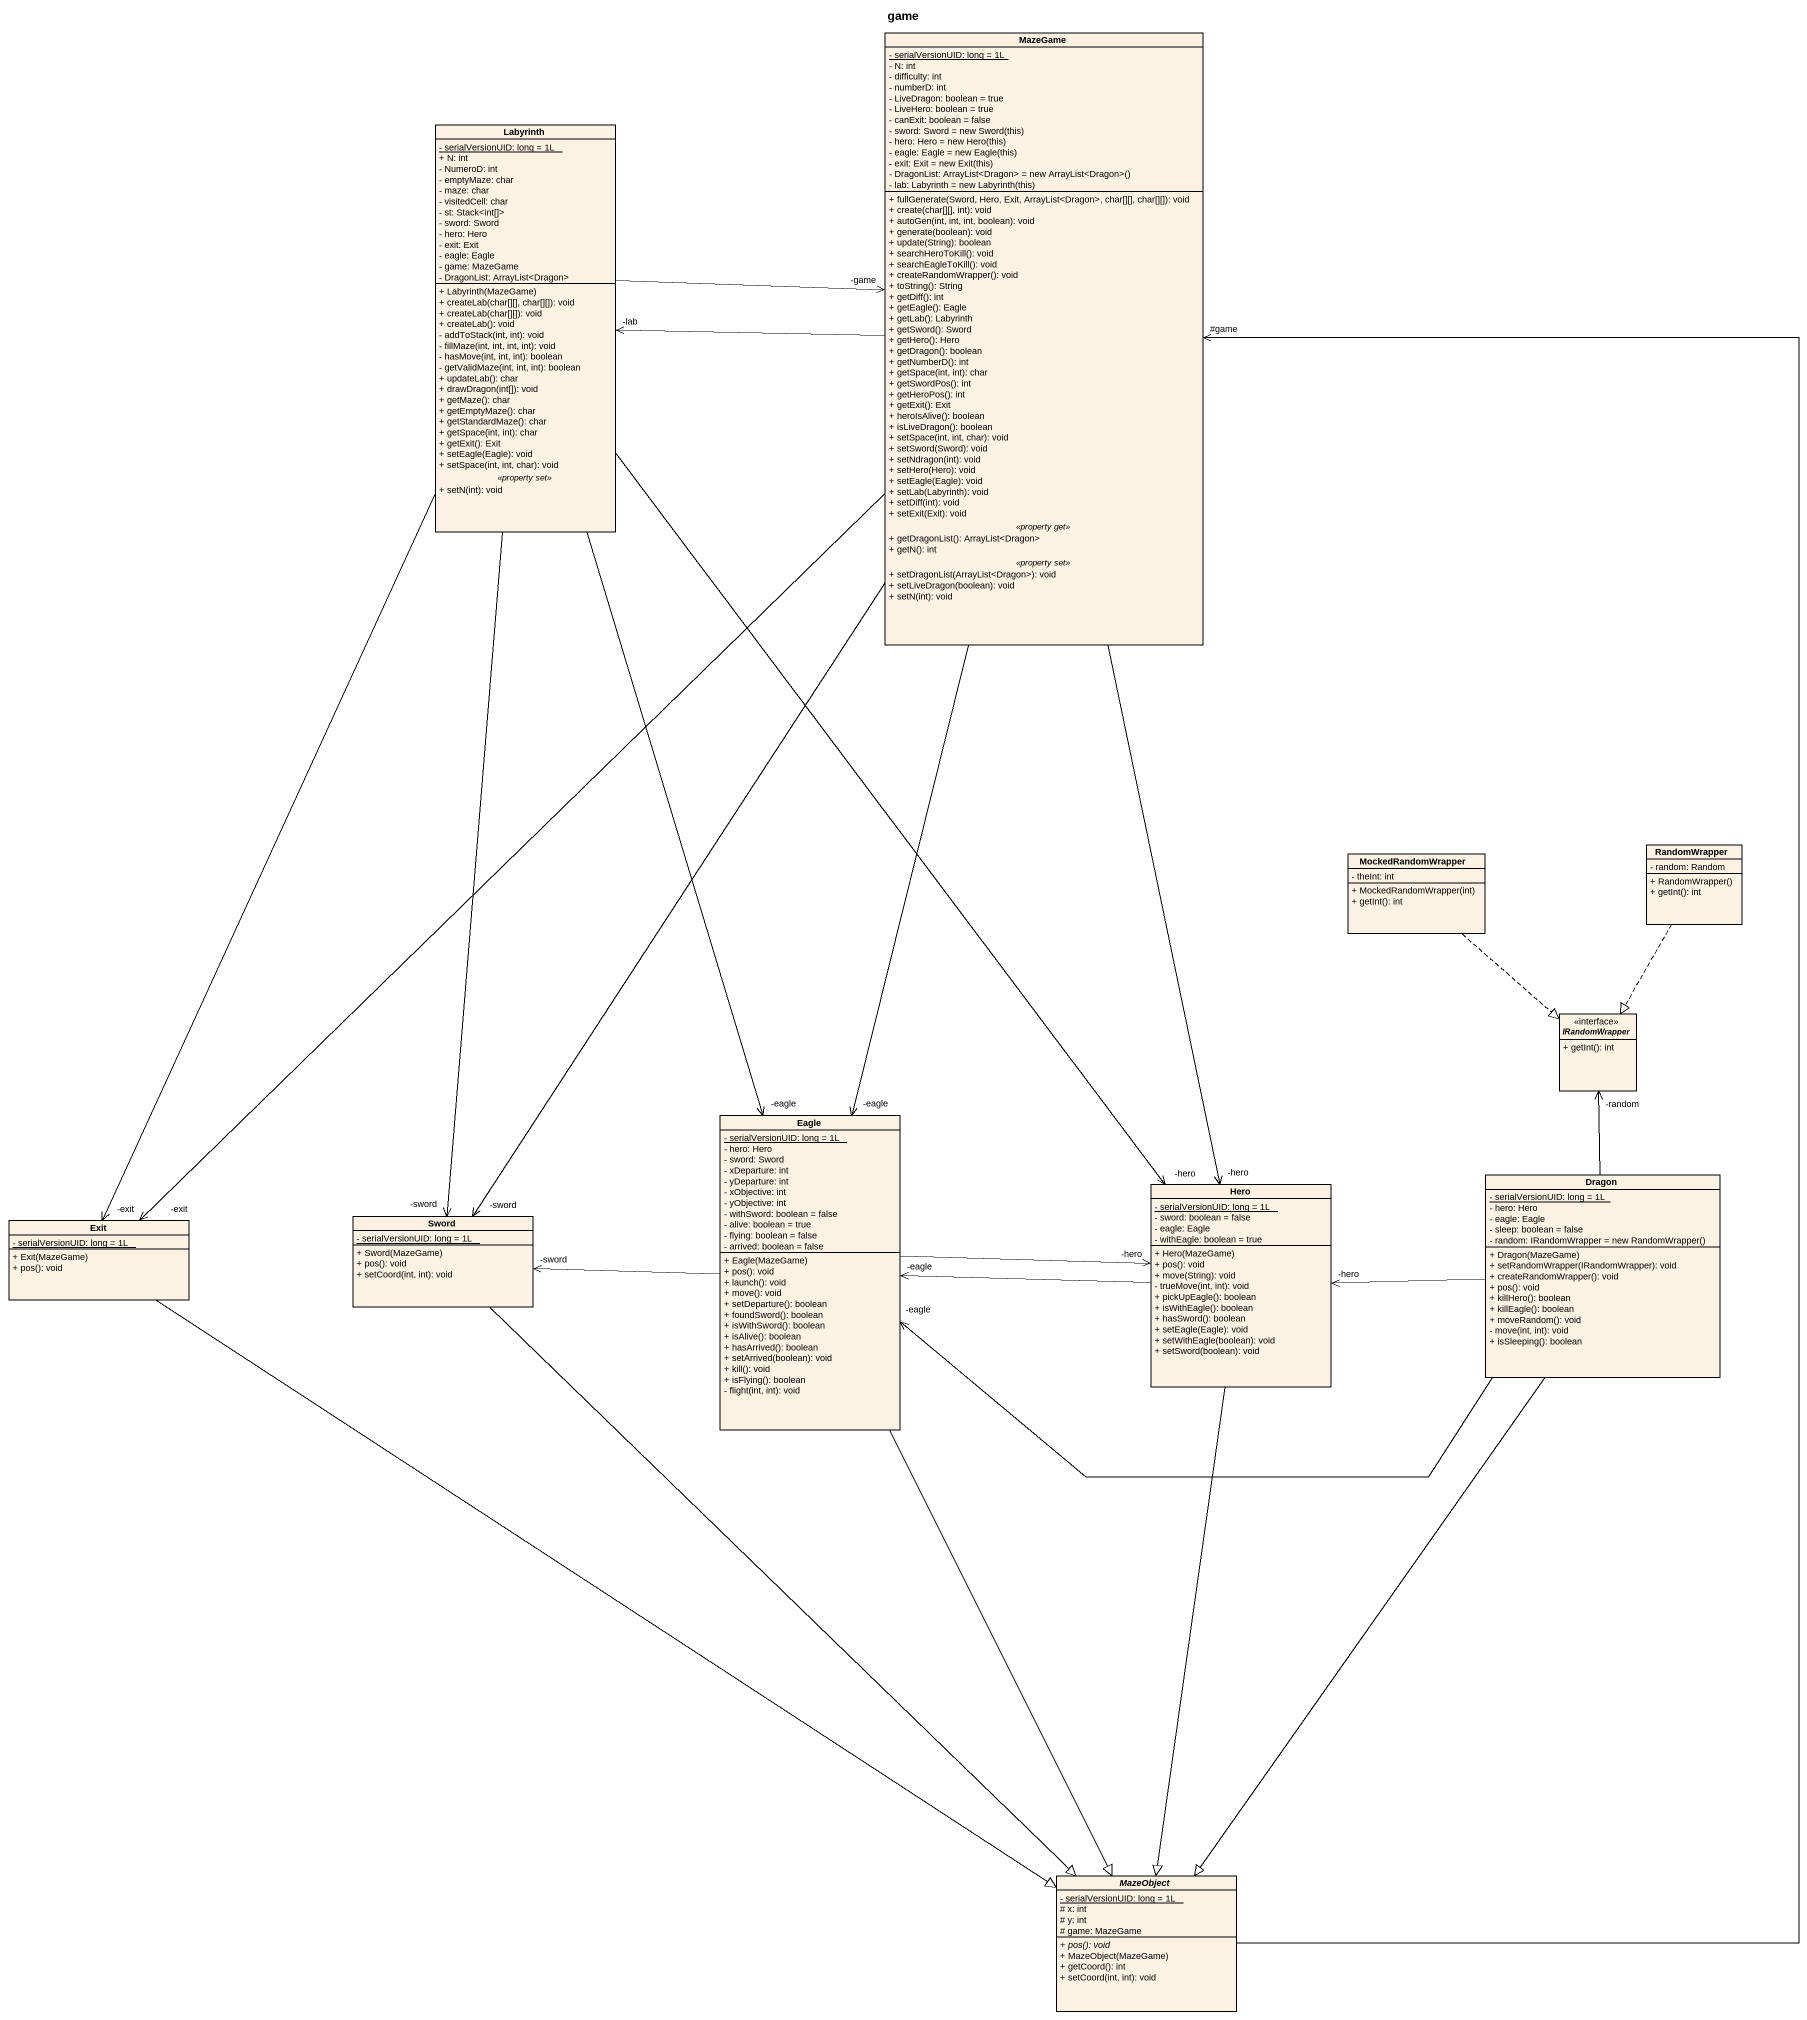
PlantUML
@startuml
title game
hide circle
hide empty members
skinparam classAttributeIconSize 0
class MazeGame {
  {static} - serialVersionUID: long = 1L
  - N: int
  - difficulty: int
  - numberD: int
  - LiveDragon: boolean = true
  - LiveHero: boolean = true
  - canExit: boolean = false
  {field} - sword: Sword = new Sword(this)
  {field} - hero: Hero = new Hero(this)
  {field} - eagle: Eagle = new Eagle(this)
  {field} - exit: Exit = new Exit(this)
  {field} - DragonList: ArrayList<Dragon> = new ArrayList<Dragon>()
  {field} - lab: Labyrinth = new Labyrinth(this)
  --
  + fullGenerate(Sword, Hero, Exit, ArrayList<Dragon>, char[][], char[][]): void
  + create(char[][], int): void
  + autoGen(int, int, int, boolean): void
  + generate(boolean): void
  + update(String): boolean
  + searchHeroToKill(): void
  + searchEagleToKill(): void
  + createRandomWrapper(): void
  + toString(): String
  + getDiff(): int
  + getEagle(): Eagle
  + getLab(): Labyrinth
  + getSword(): Sword
  + getHero(): Hero
  + getDragon(): boolean
  + getNumberD(): int
  + getSpace(int, int): char
  + getSwordPos(): int
  + getHeroPos(): int
  + getExit(): Exit
  + heroIsAlive(): boolean
  + isLiveDragon(): boolean
  + setSpace(int, int, char): void
  + setSword(Sword): void
  + setNdragon(int): void
  + setHero(Hero): void
  + setEagle(Eagle): void
  + setLab(Labyrinth): void
  + setDiff(int): void
  + setExit(Exit): void
  .. <<property get>> ..
  + getDragonList(): ArrayList<Dragon>
  + getN(): int
  .. <<property set>> ..
  + setDragonList(ArrayList<Dragon>): void
  + setLiveDragon(boolean): void
  + setN(int): void
}
class Labyrinth {
  {static} - serialVersionUID: long = 1L
  + N: int
  - NumeroD: int
  - emptyMaze: char
  - maze: char
  - visitedCell: char
  - st: Stack<int[]>
  - sword: Sword
  - hero: Hero
  - exit: Exit
  - eagle: Eagle
  - game: MazeGame
  - DragonList: ArrayList<Dragon>
  --
  + Labyrinth(MazeGame)
  + createLab(char[][], char[][]): void
  + createLab(char[][]): void
  + createLab(): void
  - addToStack(int, int): void
  - fillMaze(int, int, int, int): void
  - hasMove(int, int, int): boolean
  - getValidMaze(int, int, int): boolean
  + updateLab(): char
  + drawDragon(int[]): void
  + getMaze(): char
  + getEmptyMaze(): char
  + getStandardMaze(): char
  + getSpace(int, int): char
  + getExit(): Exit
  + setEagle(Eagle): void
  + setSpace(int, int, char): void
  .. <<property set>> ..
  + setN(int): void
}
class MockedRandomWrapper {
  - theInt: int
  + MockedRandomWrapper(int)
  + getInt(): int
}
class RandomWrapper {
  - random: Random
  + RandomWrapper()
  + getInt(): int
}
interface IRandomWrapper <<interface>> {
  + getInt(): int
}
class Eagle {
  {static} - serialVersionUID: long = 1L
  - hero: Hero
  - sword: Sword
  - xDeparture: int
  - yDeparture: int
  - xObjective: int
  - yObjective: int
  - withSword: boolean = false
  - alive: boolean = true
  - flying: boolean = false
  - arrived: boolean = false
  + Eagle(MazeGame)
  + pos(): void
  + launch(): void
  + move(): void
  + setDeparture(): boolean
  + foundSword(): boolean
  + isWithSword(): boolean
  + isAlive(): boolean
  + hasArrived(): boolean
  + setArrived(boolean): void
  + kill(): void
  + isFlying(): boolean
  - flight(int, int): void
}
class Dragon {
  {static} - serialVersionUID: long = 1L
  - hero: Hero
  - eagle: Eagle
  - sleep: boolean = false
  {field} - random: IRandomWrapper = new RandomWrapper()
  + Dragon(MazeGame)
  + setRandomWrapper(IRandomWrapper): void
  + createRandomWrapper(): void
  + pos(): void
  + killHero(): boolean
  + killEagle(): boolean
  + moveRandom(): void
  - move(int, int): void
  + isSleeping(): boolean
}
class Sword {
  {static} - serialVersionUID: long = 1L
  + Sword(MazeGame)
  + pos(): void
  + setCoord(int, int): void
}
class Hero {
  {static} - serialVersionUID: long = 1L
  - sword: boolean = false
  - eagle: Eagle
  - withEagle: boolean = true
  + Hero(MazeGame)
  + pos(): void
  + move(String): void
  - trueMove(int, int): void
  + pickUpEagle(): boolean
  + isWithEagle(): boolean
  + hasSword(): boolean
  + setEagle(Eagle): void
  + setWithEagle(boolean): void
  + setSword(boolean): void
}
class Exit {
  {static} - serialVersionUID: long = 1L
  + Exit(MazeGame)
  + pos(): void
}
abstract class MazeObject {
  {static} - serialVersionUID: long = 1L
  # x: int
  # y: int
  # game: MazeGame
  {abstract} + pos(): void
  + MazeObject(MazeGame)
  + getCoord(): int
  + setCoord(int, int): void
}
MazeGame -left-> "-lab" Labyrinth
MazeGame --> "-eagle" Eagle
MazeGame --> "-sword" Sword
MazeGame --> "-hero" Hero
MazeGame --> "-exit" Exit
Labyrinth -right-> "-game" MazeGame
Labyrinth --> "-eagle" Eagle
Labyrinth --> "-sword" Sword
Labyrinth --> "-hero" Hero
Labyrinth --> "-exit" Exit
MockedRandomWrapper ..|> IRandomWrapper
RandomWrapper ..|> IRandomWrapper
Eagle -left-> "-sword" Sword
Eagle -right-> "-hero" Hero
Eagle --|> MazeObject
Dragon -up-> "-random" IRandomWrapper
Dragon -left-> "-eagle" Eagle
Dragon -left-> "-hero" Hero
Dragon --|> MazeObject
Sword --|> MazeObject
Hero -left-> "-eagle" Eagle
Hero --|> MazeObject
Exit --|> MazeObject
MazeObject -up-> "#game" MazeGame
@enduml
